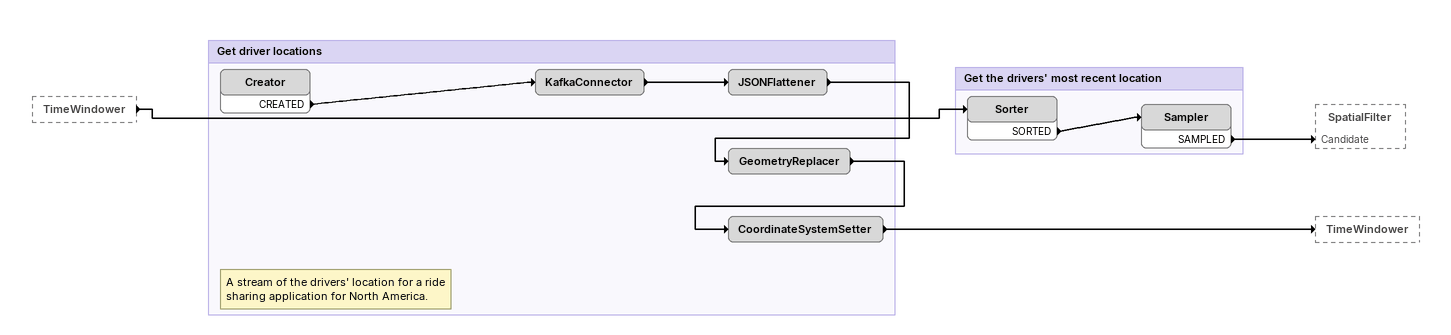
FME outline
TimeWindower [outside]
    -> Sorter

Bookmark: Get driver locations
Note: A stream of the drivers' location for a ride sharing application for North America.
Creator
    CREATED -> KafkaConnector
KafkaConnector
    -> JSONFlattener
JSONFlattener
    -> GeometryReplacer
GeometryReplacer
    -> CoordinateSystemSetter
CoordinateSystemSetter
    -> TimeWindower

Bookmark: Get the drivers' most recent location
Sorter
    SORTED -> Sampler
Sampler
    SAMPLED -> SpatialFilter [Candidate]
